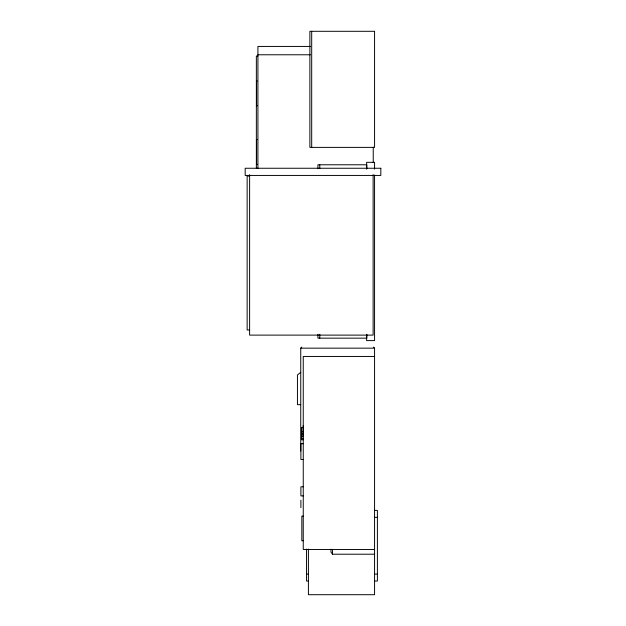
<?xml version="1.0" encoding="UTF-8"?>
<svg xmlns="http://www.w3.org/2000/svg" width="626" height="626" viewBox="0 0 626 626"><rect width="100%" height="100%" fill="white"/><g stroke="black" fill="none" stroke-linecap="round" stroke-linejoin="round"><path stroke-width="0.94" d="M300.746 451.033L300.746 348.158L301.771 347.078M300.746 372.298L297.444 374.997L297.444 404.662L300.746 404.662M310.41 46.434L257.92 46.434L257.92 168.511M257.92 54.775L310.41 54.775M257.92 56.035L256.355 56.035L256.355 168.277M257.216 81.02L256.558 81.02L256.558 105.771L257.216 105.771M257.216 139.621L256.558 139.621L256.558 164.372L257.216 164.372M249.617 176.094L247.145 176.094L247.145 329.988L249.617 329.988M300.746 348.158L374.567 348.158L374.567 594.7L308.407 594.7L308.407 549.08M374.567 356.452L303.25 356.452L303.25 549.471L374.567 549.471M303.25 425.563L302.921 436.463M302.921 427.48L301.435 427.48L301.435 439.773L303.25 439.773M301.435 427.628L302.921 427.628M301.435 431.619L302.921 431.619M301.435 433.849L302.921 433.849M301.435 436.463L303.25 436.463M301.435 438.27L303.25 438.27M303.25 443.701L300.895 443.701L300.895 459.5L303.25 459.5M303.25 486.793L300.895 486.793L300.895 495.909L303.25 495.909M374.567 510.378L377.392 510.378L377.392 581.03L374.567 581.045M303.25 516.121L301.834 516.121L301.834 540.778L303.25 540.778M374.567 517.326L377.392 517.326M330.982 549.174L330.982 552.093L332.523 554.213L374.567 554.213M306.544 574.097L308.407 574.097M374.567 574.097L377.392 574.097M308.407 581.045L306.544 581.045L306.544 549.08M373.542 347.078L374.567 348.158M374.567 169.153L374.567 162.33L366.617 162.33L366.617 169.153M374.567 174.998L374.567 340.599L366.617 340.599L366.617 334.753M373.237 147.126L373.237 162.682M373.127 174.654L373.127 335.113L249.617 335.113L249.617 174.654M366.844 168.676L366.844 164.779L317.914 164.779L317.914 168.676M366.844 334.261L366.844 338.157L317.914 338.157L317.914 334.261M332.523 549.338L332.523 554.213M319.784 164.779L319.784 168.676M319.784 334.261L319.784 338.157M311.693 31.3L311.693 147.384M300.895 500.229L300.895 507.686M374.567 31.3L309.878 31.3L309.878 147.384L374.567 147.384L374.567 31.3M380.819 168.253L245.181 168.253L245.181 175.436L380.819 175.436L380.819 168.253"/></g></svg>
